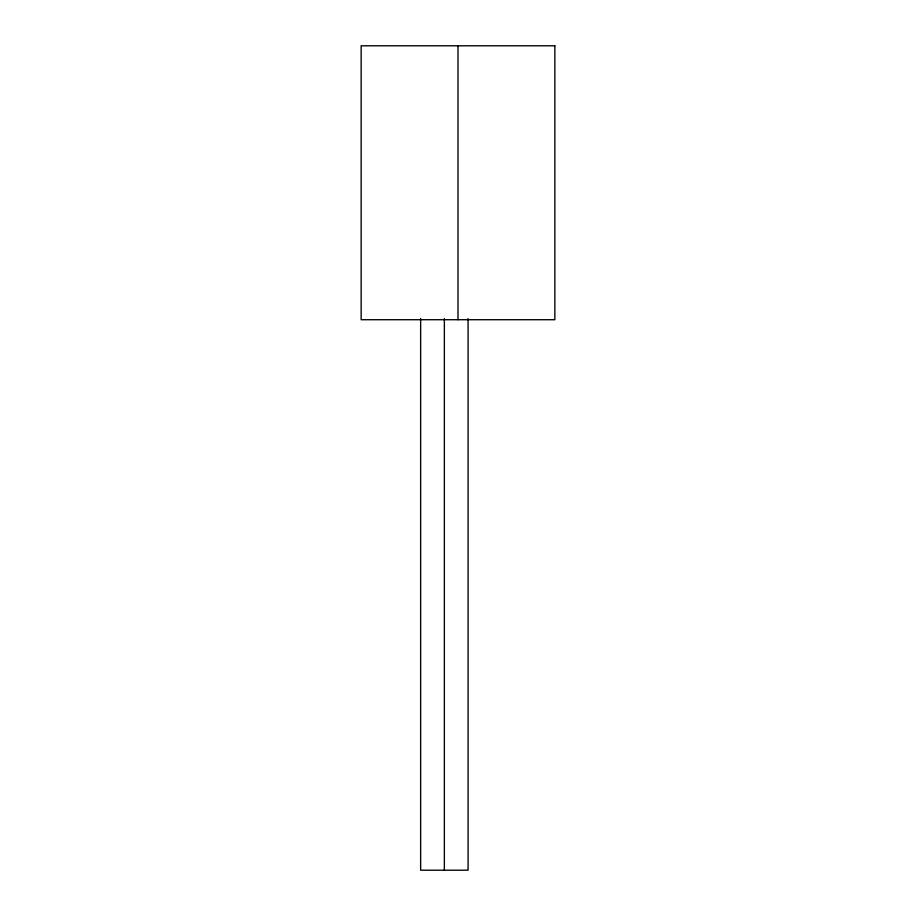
<?xml version="1.0" encoding="UTF-8"?>
<svg xmlns="http://www.w3.org/2000/svg" width="916" height="916" viewBox="0 0 916 916"><rect width="100%" height="100%" fill="white"/><g stroke="black" fill="none" stroke-linecap="round" stroke-linejoin="round"><path stroke-width="1.37" d="M468.087 318.539L468.087 870.2L420.639 870.2L420.639 318.539M458 45.8L458 319.718M444.363 318.539L444.363 870.2M554.844 45.8L361.156 45.8L361.156 319.718L554.844 319.718L554.844 45.8"/></g></svg>
